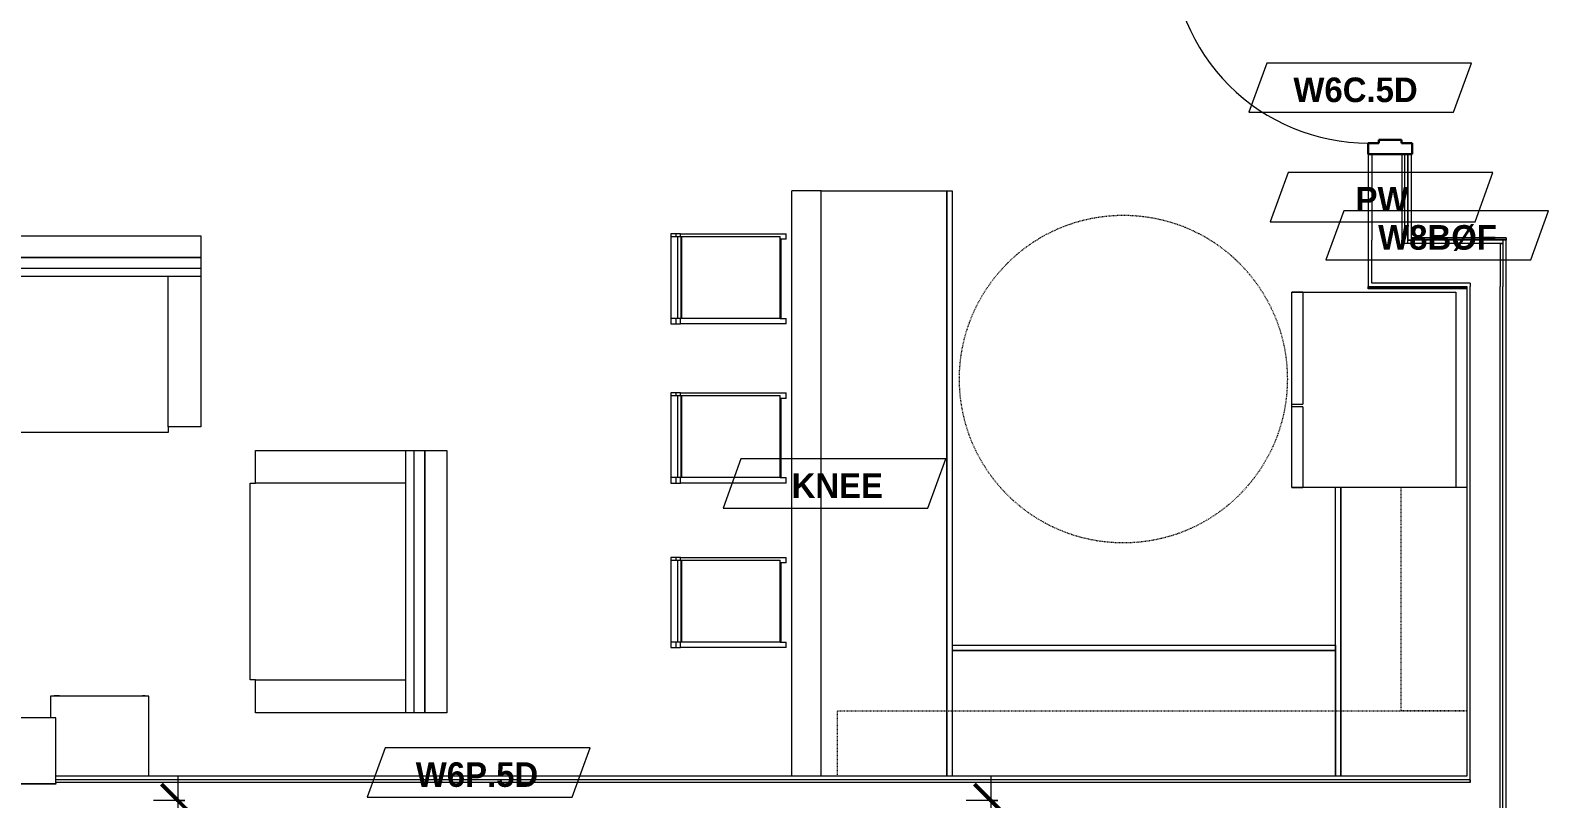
# Model space of a CAD drawing. Header units: inches. Extents: x -4010 to -1872, y 9846 to 12241.
# Drawn here: x -3750.1 to -3472.3, y 10550.5 to 10691.2 of the extents above; entities that cross this region are included whole.
import ezdxf

# ---------------------------------------------------------------- set-up
doc = ezdxf.new("R2010")
doc.units = ezdxf.units.IN
doc.header["$MEASUREMENT"] = 0
doc.linetypes.add('Dash', pattern=[0.25, 0.125, -0.125])
for name, color, linetype, lineweight in [('0-1', 7, 'Continuous', 5), ('0-3', 8, 'Continuous', 9), ('A-ANNO-DIMS', 211, 'Continuous', 9), ('A-ANNO-DIMS-48', 211, 'Continuous', 9), ('A-DOOR-1', 7, 'Continuous', 9), ('A-DOOR-2', 10, 'Continuous', 30), ('A-DOOR-FRAM-2', 10, 'Continuous', 30), ('A-GENM', 5, 'Continuous', 9), ('A-GENM-HDLN', 13, 'Dash', 9), ('A-WALL-2', 250, 'Continuous', 18), ('A-WALL-3', 113, 'Continuous', 9), ('A-WALL-IDEN', 211, 'Continuous', 9), ('I-FURN', 30, 'Continuous', 9), ('I-WALL-3', 7, 'Continuous', 9), ('Q-CASE', 31, 'Continuous', 9), ('Q-CASE-HDLN', 31, 'Dash', 9), ('Q-SPCQ', 91, 'Continuous', 9)]:
    doc.layers.add(name, color=color, linetype=linetype, lineweight=lineweight)
doc.styles.add('Century Gothic', font='ufonts.com_century-gothic.ttf', dxfattribs={"height": 4.5})
doc.styles.add('Century Gothic_B', font='GOTHICB.TTF', dxfattribs={"height": 4.5})
doc.dimstyles.new('OD_1__HACK_2', dxfattribs={"dimscale": 12, "dimtxt": 4.698757, "dimasz": 0.5, "dimexe": 0.375, "dimexo": 0.25, "dimgap": 0.0625, "dimtad": 1, "dimdec": 4, "dimrnd": 0.0625, "dimzin": 3, "dimdsep": 46, "dimlunit": 4, "dimtxsty": 'Century Gothic', "dimblk1": 'OBLIQUE', "dimblk2": 'OBLIQUE', "dimsah": 1, "dimcen": 0.09, "dimdle": 0.375, "dimazin": 0, "dimtfac": 1, "dimtdec": 4, "dimtix": 1, "dimtmove": 0, "dimatfit": 3, "dimfxl": 1, "dimtvp": 1, "dimtfill": 1, "dimfrac": 2, "dimtolj": 1, "dimtzin": 0, "dimarcsym": 2})

# ---------------------------------------------------------------- blocks, each defined once
blk = doc.blocks.new('Basic Wall _ INT - W8BØF - _5_8 GYP - 2X8 WOOD_BATT_ - 5_8 GYP_ - ___-2319993-UNITS PLANS - 3RD FLOOR')
at = {"layer": 'I-WALL-3'}
for p, q in [((-3505.3, 10644.23), (-3505.3, 10644.28)), ((-3505.3, 10644.15), (-3505.3, 10644.23)), ((-3505.3, 10644.15), (-3487.3, 10644.15)), ((-3505.3, 10643.86), (-3505.3, 10644.15)), ((-3487.3, 10643.86), (-3505.3, 10643.86))]:
    blk.add_line(p, q, dxfattribs=at)
blk = doc.blocks.new('Basic Wall _ INT - W8BØF - _5_8 GYP - 2X8 WOOD_BATT_ - 5_8 GYP_ - ___-2319992-UNITS PLANS - 3RD FLOOR')
at = {"layer": 'I-WALL-3'}
for p, q in [((-3480.05, 10653.19), (-3497.42, 10653.19)), ((-3480.05, 10652.9), (-3497.42, 10652.9)), ((-3480.05, 10653.19), (-3480.05, 10652.9)), ((-3480.05, 10652.9), (-3480.05, 10652.82)), ((-3480.05, 10652.82), (-3480.05, 10652.78))]:
    blk.add_line(p, q, dxfattribs=at)
blk = doc.blocks.new('HOLLOW METAL - UNIT DOOR-2191978-UNITS PLANS - 3RD FLOOR')
at = {"layer": 'A-DOOR-1'}
blk.add_arc((18, 3.875), 36, 90, 180, dxfattribs=at)
at = {"layer": 'A-DOOR-2'}
for p, q in [((18, 39.875), (16.25, 39.875)), ((16.25, 39.875), (16.25, 3.875)), ((18, 3.875), (18, 39.875)), ((16.25, 3.875), (18, 3.875))]:
    blk.add_line(p, q, dxfattribs=at)
at = {"layer": 'A-DOOR-FRAM-2'}
for p, q in [((-18, 3.875), (-20, 3.875)), ((-20, 3.875), (-20, -4.125)), ((-18, 1.9375), (-18, 3.875)), ((18, 3.875), (18, 1.9375)), ((20, 3.875), (18, 3.875)), ((20, -4.125), (20, 3.875)), ((-17.375, 1.9375), (-18, 1.9375)), ((-17.375, -2.1875), (-17.375, 1.9375)), ((18, 1.9375), (17.375, 1.9375)), ((17.375, 1.9375), (17.375, -2.1875)), ((-18, -4.125), (-18, -2.1875)), ((-18, -2.1875), (-17.375, -2.1875)), ((17.375, -2.1875), (18, -2.1875)), ((18, -2.1875), (18, -4.125)), ((-20, -4.125), (-18, -4.125)), ((18, -4.125), (20, -4.125))]:
    blk.add_line(p, q, dxfattribs=at)
blk = doc.blocks.new('CTR - 1st Phase - Common Walls_rvt-1-UNITS PLANS - 3RD FLOOR')
at = {"layer": 'A-WALL-2'}
for p, q in [((-3504.67, 10668.53), (-3504.67, 10652.78)), ((-3499.17, 10668.53), (-3499.17, 10652.78)), ((-3498.67, 10668.53), (-3498.67, 10652.78)), ((-3504.67, 10652.15), (-3504.67, 10652.78)), ((-3504.67, 10644.9), (-3504.67, 10652.15)), ((-3499.17, 10652.15), (-3499.17, 10652.78)), ((-3498.67, 10652.15), (-3499.17, 10652.15)), ((-3498.67, 10652.15), (-3499.17, 10652.15)), ((-3498.67, 10652.15), (-3498.67, 10652.78)), ((-3498.05, 10652.15), (-3498.67, 10652.15)), ((-3498.05, 10652.15), (-3498.67, 10652.15)), ((-3498.05, 10652.15), (-3498.05, 10652.78)), ((-3481.17, 10652.15), (-3498.05, 10652.15)), ((-3481.17, 10652.15), (-3480.67, 10652.15)), ((-3481.17, 10652.15), (-3481.17, 10644.9)), ((-3480.67, 10652.15), (-3481.17, 10652.15)), ((-3480.67, 10652.78), (-3480.67, 10652.15)), ((-3480.67, 10652.15), (-3480.67, 10644.28)), ((-3486.67, 10644.9), (-3504.67, 10644.9)), ((-3486.67, 10644.9), (-3486.67, 10644.28)), ((-3486.67, 10554), (-3486.67, 10644.28)), ((-3481.17, 10644.9), (-3481.17, 10644.28)), ((-3481.17, 10418.56), (-3481.17, 10644.28)), ((-3480.67, 10418.56), (-3480.67, 10644.28)), ((-3487.3, 10554), (-3745.41, 10554)), ((-3487.3, 10553.5), (-3745.41, 10553.5)), ((-3486.67, 10554), (-3487.3, 10554)), ((-3486.67, 10553.5), (-3487.3, 10553.5)), ((-3486.67, 10554), (-3486.67, 10553.5)), ((-3486.67, 10553.5), (-3486.67, 10554))]:
    blk.add_line(p, q, dxfattribs=at)
at = {"layer": 'I-WALL-3'}
for p, q in [((-3505.3, 10668.53), (-3505.3, 10652.78)), ((-3498.05, 10652.78), (-3498.05, 10668.53)), ((-3498.05, 10668.53), (-3498.05, 10652.78)), ((-3497.42, 10652.78), (-3497.42, 10668.53)), ((-3505.3, 10652.78), (-3505.3, 10644.9)), ((-3480.67, 10652.78), (-3498.05, 10652.78)), ((-3498.05, 10652.78), (-3497.42, 10652.78)), ((-3480.05, 10652.78), (-3480.67, 10652.78)), ((-3480.05, 10644.28), (-3480.05, 10652.78)), ((-3505.3, 10644.9), (-3505.3, 10644.28)), ((-3505.3, 10644.28), (-3487.3, 10644.28)), ((-3487.3, 10644.28), (-3487.3, 10554.63)), ((-3480.05, 10418.56), (-3480.05, 10644.28)), ((-3487.3, 10554.63), (-3745.41, 10554.63))]:
    blk.add_line(p, q, dxfattribs=at)
at = {"layer": '0-3', "rotation": 89.99999999999123}
blk.add_blockref('HOLLOW METAL - UNIT DOOR-2191978-UNITS PLANS - 3RD FLOOR', (-3501.42, 10688.53), dxfattribs=at)
at = {"layer": '0-3'}
for name in ['Basic Wall _ INT - W8BØF - _5_8 GYP - 2X8 WOOD_BATT_ - 5_8 GYP_ - ___-2319992-UNITS PLANS - 3RD FLOOR', 'Basic Wall _ INT - W8BØF - _5_8 GYP - 2X8 WOOD_BATT_ - 5_8 GYP_ - ___-2319993-UNITS PLANS - 3RD FLOOR']:
    blk.add_blockref(name, (0, 0), dxfattribs=at)
blk = doc.blocks.new('Entertainment_Center_14771 - Entertainment_Center_14771-V10-UNITS PLANS - 3RD FLOOR')
at = {"layer": 'I-FURN'}
for p, q in [((-18, 10), (-36, 10)), ((-36, 10), (-36, -4.69)), ((-34.85, 10.03), (-35.34, 10.03)), ((-35.34, 10.03), (-35.34, 10)), ((-34.85, 10), (-34.85, 10.03)), ((-18.66, 10.03), (-19.66, 10.03)), ((-19.66, 10.03), (-19.66, 10)), ((-18.66, 10), (-18.66, 10.03)), ((-18, 6), (-18, 10)), ((36, 10), (18, 10)), ((18, 10), (18, 6)), ((18.66, 10.03), (18.66, 10)), ((19.66, 10.03), (18.66, 10.03)), ((19.66, 10), (19.66, 10.03)), ((35.34, 10.03), (34.85, 10.03)), ((34.85, 10.03), (34.85, 10)), ((35.34, 10), (35.34, 10.03)), ((36, -4.69), (36, 10)), ((19, 6), (-19, 6)), ((-19, 6), (-19, -6)), ((19, -6), (19, 6)), ((-19, -6), (19, -6)), ((-19, -6.12), (-19, -6)), ((-19, -6), (19, -6)), ((19, -6.12), (-19, -6.12)), ((19, -6), (19, -6.12))]:
    blk.add_line(p, q, dxfattribs=at)
blk = doc.blocks.new('Couch-Both_Arms-Generic - 1-1372852-UNITS PLANS - 3RD FLOOR')
at = {"layer": 'I-FURN'}
for p, q in [((-42, 17.5), (-36, 17.5)), ((-42, -10), (-42, 17.5)), ((-36, 18.5), (36, 18.5)), ((-36, 17.5), (-36, 18.5)), ((-36, 17.5), (-36, -10)), ((36, 18.5), (36, 17.5)), ((36, 17.5), (42, 17.5)), ((36, -10), (36, 17.5)), ((42, 17.5), (42, -10)), ((-42, -10), (42, -10)), ((-42, -13.5), (-42, -10)), ((42, -10), (42, -13.5)), ((-42, -11.5), (42, -11.5)), ((-42, -13.5), (42, -13.5)), ((-42, -17.5), (-42, -13.5)), ((42, -13.5), (-42, -13.5)), ((42, -13.5), (42, -17.5)), ((42, -17.5), (-42, -17.5))]:
    blk.add_line(p, q, dxfattribs=at)
blk = doc.blocks.new('Couch-Both_Arms-Generic - 2-1523460-UNITS PLANS - 3RD FLOOR')
at = {"layer": 'I-FURN'}
for p, q in [((-24, 17.5), (-18, 17.5)), ((-24, -10), (-24, 17.5)), ((-18, 18.5), (18, 18.5)), ((-18, 17.5), (-18, 18.5)), ((-18, 17.5), (-18, -10)), ((18, 18.5), (18, 17.5)), ((18, 17.5), (24, 17.5)), ((18, -10), (18, 17.5)), ((24, 17.5), (24, -10)), ((-24, -10), (24, -10)), ((-24, -13.5), (-24, -10)), ((24, -10), (24, -13.5)), ((-24, -11.5), (24, -11.5)), ((-24, -13.5), (24, -13.5)), ((-24, -17.5), (-24, -13.5)), ((24, -13.5), (-24, -13.5)), ((24, -13.5), (24, -17.5)), ((24, -17.5), (-24, -17.5))]:
    blk.add_line(p, q, dxfattribs=at)
blk = doc.blocks.new('Bar_Stool_6722_1_ - Bar_Stool_6722_1_-1372833-UNITS PLANS - 3RD FLOOR')
at = {"layer": 'I-FURN'}
for p, q in [((1, 0), (0, 0)), ((0, 0), (0, -0.98)), ((1, -1.24), (1, 0)), ((16, 0), (1, 0)), ((16, 0), (16, -1.24)), ((0, -0.98), (1, -0.98)), ((0, -0.98), (0, -1.78)), ((0, -1.78), (1, -1.78)), ((0, -17.72), (0, -1.78)), ((1, -1.91), (1, -1.24)), ((16, -1.24), (1, -1.24)), ((1, -1.91), (16, -1.91)), ((1, -2.03), (1, -1.91)), ((1, -17.63), (1, -2.03)), ((1, -2.03), (16, -2.03)), ((16.5, 0), (16, 0)), ((16, -0.98), (16.5, -0.98)), ((16, -1.24), (16, -1.91)), ((16, -1.78), (16.5, -1.78)), ((16, -1.91), (16, -2.03)), ((16, -2.03), (16, -17.63)), ((16.5, -0.98), (16.5, 0)), ((16.5, -1.78), (16.5, -0.98)), ((16.5, -1.78), (16.5, -17.72)), ((0, -19.21), (0, -17.72)), ((0, -21.13), (0, -19.21)), ((1, -19.89), (1, -17.63)), ((16, -17.63), (16, -19.89)), ((16.5, -17.72), (16.5, -19.21)), ((16.5, -19.21), (16.5, -21.13)), ((0, -21.13), (1, -21.13)), ((1, -19.99), (1, -19.89)), ((1, -19.99), (1, -20.06)), ((1, -20), (16, -20)), ((1, -20.06), (1, -20.14)), ((15.5, -20.14), (1, -20.14)), ((1, -20.14), (1, -21.13)), ((15.5, -20.06), (15.5, -19.98)), ((15.5, -20.14), (15.5, -20.06)), ((15.5, -21.13), (15.5, -20.14)), ((15.5, -21.13), (16.5, -21.13)), ((16, -19.89), (16, -19.99))]:
    blk.add_line(p, q, dxfattribs=at)
blk = doc.blocks.new('OD_CW_Upper Cabinet - OD_CW_Upper Cabinet-3856829-UNITS PLANS - 3RD FLOOR')
at = {"layer": 'Q-CASE-HDLN'}
for p, q in [((0.74, -24), (0.74, -12)), ((0.74, -12), (115.86, -12)), ((115.86, -12), (115.86, -24)), ((115.86, -24), (0.74, -24))]:
    blk.add_line(p, q, dxfattribs=at)
blk = doc.blocks.new('OD_CW_Base Cabinet - OD_CW_Base Cabinet-3857752-UNITS PLANS - 3RD FLOOR')
at = {"layer": 'Q-CASE'}
for p, q in [((0.74, 0), (70.86, 0)), ((0.74, 0), (70.86, 0)), ((70.86, -1), (0.74, -1)), ((0.74, -1), (70.86, -1)), ((70.86, 0), (70.86, -24)), ((70.86, 0), (70.86, -1)), ((70.86, -1), (70.86, -24))]:
    blk.add_line(p, q, dxfattribs=at)
blk = doc.blocks.new('OD_CW_Base Cabinet - OD_CW_Base Cabinet-3870047-UNITS PLANS - 3RD FLOOR')
at = {"layer": 'Q-CASE'}
for p, q in [((0.74, -24), (0.74, 0)), ((0.74, 0), (107.93, 0)), ((0.74, -1), (0.74, 0)), ((0.74, 0), (107.93, 0)), ((107.93, -1), (0.74, -1)), ((0.74, -24), (0.74, -1)), ((0.74, -1), (107.93, -1)), ((107.93, -24), (0.74, -24)), ((107.93, -24), (0.74, -24))]:
    blk.add_line(p, q, dxfattribs=at)
blk = doc.blocks.new('ADA Clearances - 5ft Circle-3255450-UNITS PLANS - 3RD FLOOR')
at = {"layer": 'A-GENM-HDLN'}
blk.add_circle((0, 0), 30, dxfattribs=at)
blk = doc.blocks.new('OD_CW_Upper Cabinet - OD_CW_Upper Cabinet-3876543-UNITS PLANS - 3RD FLOOR')
at = {"layer": 'Q-CASE-HDLN'}
for p, q in [((0.74, -24), (0.74, -12)), ((0.74, -12), (41.64, -12)), ((41.64, -12), (41.64, -24)), ((41.64, -24), (0.74, -24))]:
    blk.add_line(p, q, dxfattribs=at)
blk = doc.blocks.new('OD_CW_Base Cabinet - OD_CW_Base Cabinet-3876544-UNITS PLANS - 3RD FLOOR')
at = {"layer": 'Q-CASE'}
for p, q in [((0.74, 0), (53.64, 0)), ((0.74, 0), (53.64, 0)), ((53.64, -1), (0.74, -1)), ((0.74, -1), (53.64, -1)), ((53.64, -22), (53.64, -24)), ((53.64, -22), (53.64, -24))]:
    blk.add_line(p, q, dxfattribs=at)
blk = doc.blocks.new('Refrigerator_-_Side-by-Side_6047 - 36_ X 30_-1372843-UNITS PLANS - 3RD FLOOR')
at = {"layer": 'Q-SPCQ'}
for p, q in [((-17.88, 15.58), (17.87, 15.58)), ((-17.88, -14.42), (-17.88, 15.58)), ((-17.88, 15.58), (-3.13, 15.58)), ((-17.88, 15.58), (-17.88, 13.58)), ((-3.13, 13.58), (-3.13, 15.58)), ((-2.63, 15.58), (17.87, 15.58)), ((-2.63, 15.58), (-2.63, 13.58)), ((17.87, 15.58), (17.87, -14.42)), ((17.87, 13.58), (17.87, 15.58)), ((-3.13, 13.58), (-17.88, 13.58)), ((17.87, 13.58), (-2.63, 13.58)), ((17.87, -14.42), (-17.88, -14.42))]:
    blk.add_line(p, q, dxfattribs=at)
blk = doc.blocks.new('DIMBLOCK172-UNITS PLANS - 3RD FLOOR')
at = {"layer": 'A-ANNO-DIMS-48'}
for p, q in [((-3723.09, 10554.69), (-3723.09, 10436.31)), ((-3721.85, 10550.19), (-3727.59, 10550.19)), ((-3723.09, 10550.19), (-3721.85, 10550.19)), ((-3716.67, 10436.31), (-3727.59, 10436.31)), ((-3723.09, 10436.31), (-3716.67, 10436.31))]:
    blk.add_line(p, q, dxfattribs=at)
at = {"layer": 'A-ANNO-DIMS-48', "lineweight": 50}
for p, q in [((-3723.09, 10550.19), (-3726.09, 10553.19)), ((-3723.09, 10550.19), (-3720.09, 10547.19)), ((-3723.09, 10436.31), (-3726.09, 10439.31)), ((-3723.09, 10436.31), (-3720.09, 10433.31))]:
    blk.add_line(p, q, dxfattribs=at)
at = {"layer": 'A-ANNO-DIMS-48', "color": 0, "insert": (-3729.61, 10479.64), "char_height": 4.5, "width": 32.6676, "attachment_point": 1, "rotation": 90, "line_spacing_factor": 0.984502, "style": 'Century Gothic', "bg_fill": 3, "box_fill_scale": 1.25, "bg_fill_color": 256, "bg_fill_true_color": 13158600, "bg_fill_transparency": 0}
blk.add_mtext('9\' - 5 7/8"', dxfattribs=at)
blk = doc.blocks.new('_Oblique')
at = {"color": 0, "linetype": 'ByBlock', "lineweight": -2}
blk.add_line((-0.5, -0.5), (0.5, 0.5), dxfattribs=at)
blk = doc.blocks.new('DIMBLOCK174-UNITS PLANS - 3RD FLOOR')
at = {"layer": 'A-ANNO-DIMS-48'}
for p, q in [((-3574.35, 10554.69), (-3574.35, 10416.19)), ((-3573.11, 10550.19), (-3578.85, 10550.19)), ((-3574.35, 10550.19), (-3573.11, 10550.19)), ((-3573.11, 10416.19), (-3578.85, 10416.19)), ((-3574.35, 10416.19), (-3573.11, 10416.19))]:
    blk.add_line(p, q, dxfattribs=at)
at = {"layer": 'A-ANNO-DIMS-48', "lineweight": 50}
for p, q in [((-3574.35, 10550.19), (-3577.35, 10553.19)), ((-3574.35, 10550.19), (-3571.35, 10547.19)), ((-3574.35, 10416.19), (-3577.35, 10419.19)), ((-3574.35, 10416.19), (-3571.35, 10413.19))]:
    blk.add_line(p, q, dxfattribs=at)
at = {"layer": 'A-ANNO-DIMS-48', "color": 0, "insert": (-3580.87, 10473.57), "char_height": 4.5, "width": 23.091, "attachment_point": 1, "rotation": 90, "line_spacing_factor": 0.984502, "style": 'Century Gothic', "bg_fill": 3, "box_fill_scale": 1.25, "bg_fill_color": 256, "bg_fill_true_color": 13158600, "bg_fill_transparency": 0}
blk.add_mtext('11\' - 2"', dxfattribs=at)
blk = doc.blocks.new('Wall Tag - Arch Wall-3956453-UNITS PLANS - 3RD FLOOR')
at = {"layer": 'A-WALL-IDEN'}
for p, q in [((-0.3561, 0.0937), (-0.4244, -0.0937)), ((0.4244, 0.0937), (-0.3561, 0.0937)), ((0.3561, -0.0937), (0.4244, 0.0937)), ((-0.4244, -0.0937), (0.3561, -0.0937))]:
    blk.add_line(p, q, dxfattribs=at)

msp = doc.modelspace()

# ---------------------------------------------------------------- linework, layer by layer
at = {"layer": 'A-WALL-3'}
for p in [(-3610.79874, 10554.6269), (-3605.42374, 10661.8144)]:
    msp.add_line(p, (-3610.79874, 10661.8144), dxfattribs=at)

# ---------------------------------------------------------------- block references
at = {"layer": '0-1'}
msp.add_blockref('CTR - 1st Phase - Common Walls_rvt-1-UNITS PLANS - 3RD FLOOR', (0, 0), dxfattribs=at)
at = {"layer": 'A-GENM', "rotation": 270.0000000001967}
msp.add_blockref('ADA Clearances - 5ft Circle-3255450-UNITS PLANS - 3RD FLOOR', (-3550.11124, 10627.3394), dxfattribs=at)
at = {"layer": 'A-WALL-IDEN', "xscale": 47.99999999999997, "yscale": 47.99999999999997, "zscale": 47.99999999999997}
for p in [(-3506.80076, 10680.67065), (-3502.86326, 10660.6519), (-3492.67374, 10653.65392), (-3602.98421, 10608.22065), (-3668.07374, 10555.31642)]:
    msp.add_blockref('Wall Tag - Arch Wall-3956453-UNITS PLANS - 3RD FLOOR', p, dxfattribs=at)
at = {"layer": 'I-FURN'}
for name, p, rotation in [('Couch-Both_Arms-Generic - 1-1372852-UNITS PLANS - 3RD FLOOR', (-3760.90177, 10636.0894), 180), ('Bar_Stool_6722_1_ - Bar_Stool_6722_1_-1372833-UNITS PLANS - 3RD FLOOR', (-3632.92374, 10637.42569), 89.99999999990548), ('Bar_Stool_6722_1_ - Bar_Stool_6722_1_-1372833-UNITS PLANS - 3RD FLOOR', (-3632.92374, 10608.30437), 89.99999999990548), ('Couch-Both_Arms-Generic - 2-1523460-UNITS PLANS - 3RD FLOOR', (-3691.40177, 10590.2644), 89.99999999996562), ('Bar_Stool_6722_1_ - Bar_Stool_6722_1_-1372833-UNITS PLANS - 3RD FLOOR', (-3632.92374, 10578.18305), 89.99999999990548)]:
    msp.add_blockref(name, p, dxfattribs=dict(at, rotation=rotation))
msp.add_blockref('Entertainment_Center_14771 - Entertainment_Center_14771-V10-UNITS PLANS - 3RD FLOOR', (-3764.41204, 10559.3144), dxfattribs=at)
at = {"layer": 'Q-CASE'}
for name, p, rotation in [('OD_CW_Base Cabinet - OD_CW_Base Cabinet-3870047-UNITS PLANS - 3RD FLOOR', (-3581.42374, 10662.5521), 269.9999999999985), ('OD_CW_Base Cabinet - OD_CW_Base Cabinet-3876544-UNITS PLANS - 3RD FLOOR', (-3511.29874, 10553.88919), 90.00000000000125), ('OD_CW_Upper Cabinet - OD_CW_Upper Cabinet-3876543-UNITS PLANS - 3RD FLOOR', (-3511.29874, 10565.88919), 90.00000000000391)]:
    msp.add_blockref(name, p, dxfattribs=dict(at, rotation=rotation))
for name, p in [('OD_CW_Base Cabinet - OD_CW_Base Cabinet-3857752-UNITS PLANS - 3RD FLOOR', (-3582.16144, 10578.6269)), ('OD_CW_Upper Cabinet - OD_CW_Upper Cabinet-3856829-UNITS PLANS - 3RD FLOOR', (-3603.16144, 10578.6269))]:
    msp.add_blockref(name, p, dxfattribs=at)
at = {"layer": 'Q-SPCQ', "rotation": 90.00000000000263}
msp.add_blockref('Refrigerator_-_Side-by-Side_6047 - 36_ X 30_-1372843-UNITS PLANS - 3RD FLOOR', (-3503.72094, 10625.4019), dxfattribs=at)

# ---------------------------------------------------------------- texts
at = {"layer": 'A-WALL-IDEN', "char_height": 4.5, "attachment_point": 1, "style": 'Century Gothic_B'}
for s, insert, width in [('W6C.5D', (-3519.00417, 10682.54195), 29.391), ('PW', (-3507.63045, 10662.5232), 11.3625), ('W8BØF', (-3503.49762, 10655.52522), 26.058), ('KNEE', (-3610.81282, 10610.09195), 18.786), ('W6P.5D', (-3679.58738, 10557.18772), 27.7245)]:
    msp.add_mtext(s, dxfattribs=dict(at, insert=insert, width=width))

# ---------------------------------------------------------------- next in the draw order: dimensions: what is measured, and where the dimension line sits
at = {"layer": 'A-ANNO-DIMS'}
for base, p1, p2, override, picture, middle in [((-3723.09064, 10436.3144), (-3718.848, 10550.1894), (-3713.67374, 10436.3144), {"dimpost": '<>', "dimfxl": 113.992494}, 'DIMBLOCK172-UNITS PLANS - 3RD FLOOR', (-3726.45315, 10493.2519)), ((-3574.3535, 10416.1894), (-3570.11086, 10550.1894), (-3570.11086, 10416.1894), {"dimpost": '<>', "dimfxl": 134}, 'DIMBLOCK174-UNITS PLANS - 3RD FLOOR', (-3577.41009, 10483.1894))]:
    dim = msp.add_linear_dim(base=base, p1=p1, p2=p2, angle=90, dimstyle='OD_1__HACK_2', override=override, dxfattribs=at)
    dim.commit()
    dim.dimension.update_dxf_attribs({"geometry": picture, "text_midpoint": middle})

doc.saveas('drawing.dxf')
